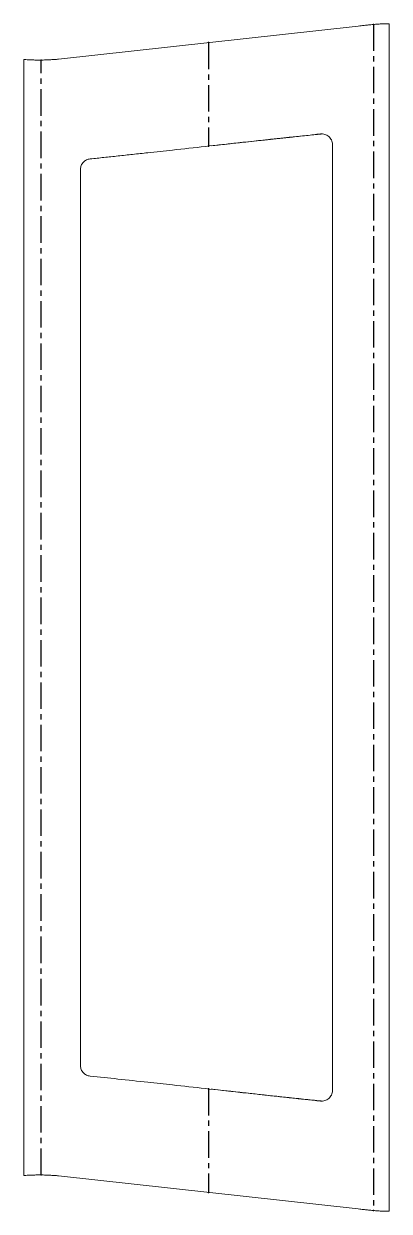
# Model space of a CAD drawing. Header units: millimetres. Extents: x -205 to -30, y 0 to 570.
import ezdxf

# ---------------------------------------------------------------- set-up
doc = ezdxf.new("R2010")
doc.units = ezdxf.units.MM
doc.header["$PDSIZE"] = -1
doc.linetypes.add('CENTERX2', pattern=[20.32, 12.7, -2.54, 2.54, -2.54])

msp = doc.modelspace()

# ---------------------------------------------------------------- linework, layer by layer
at = {"color": 7, "linetype": 'Continuous', "lineweight": 15}
for p, q in [((-30, 0.26), (-30, 569.74)), ((-44.99, 568.6), (-188.68, 552.76)), ((-44.14, 568.72), (-44.99, 568.6)), ((-205.44, 552.59), (-205.44, 17.41)), ((-90.69, 513.93), (-90.4, 513.93)), ((-57.29, 511.92), (-57.29, 58.08)), ((-178.21, 499.95), (-178.21, 70.05)), ((-188.68, 17.24), (-44.99, 1.4)), ((-44.99, 1.4), (-44.14, 1.28))]:
    msp.add_line(p, q, dxfattribs=at)
at = {"color": 7, "linetype": 'CENTERX2'}
for p, q in [((-37.49, 569.41), (-37.49, 0.59)), ((-116.83, 560.68), (-116.83, 511.06)), ((-197.06, 17.66), (-197.06, 552.34)), ((-116.83, 58.95), (-116.83, 9.32))]:
    msp.add_line(p, q, dxfattribs=at)
at = {"color": 7, "linetype": 'Continuous', "lineweight": 15}
for points, knots in [([(-30, 569.74), (-30.28, 569.74), (-30.85, 569.74), (-31.7, 569.73), (-32.57, 569.7), (-33.45, 569.67), (-34.34, 569.63), (-35.25, 569.58), (-36.16, 569.51), (-37.16, 569.44), (-38.25, 569.34), (-39.69, 569.21), (-41.66, 569), (-43.23, 568.82), (-44.14, 568.72)], [0, 0, 0, 0, 0.059543, 0.119917, 0.18113, 0.243188, 0.306098, 0.369866, 0.434497, 0.499998, 0.580947, 0.666665, 0.806022, 1, 1, 1, 1]), ([(-188.68, 552.76), (-189.04, 552.73), (-189.76, 552.67), (-190.84, 552.59), (-191.91, 552.52), (-192.96, 552.46), (-194, 552.42), (-195.03, 552.38), (-196.05, 552.36), (-197.4, 552.33), (-199.11, 552.33), (-201.19, 552.38), (-203.31, 552.46), (-204.73, 552.55), (-205.44, 552.59)], [0, 0, 0, 0, 0.065052, 0.129365, 0.192944, 0.255793, 0.317917, 0.379324, 0.440017, 0.500004, 0.621762, 0.745649, 0.871713, 1, 1, 1, 1]), ([(-173.51, 504.92), (-171.33, 505.15), (-166.88, 505.62), (-160.1, 506.34), (-153.08, 507.09), (-144.36, 508.04), (-132.74, 509.31), (-117.98, 510.93), (-103.54, 512.52), (-94.34, 513.53), (-90.69, 513.93)], [0, 0, 0, 0, 0.079045, 0.160949, 0.245712, 0.333333, 0.476857, 0.666667, 0.867933, 1, 1, 1, 1]), ([(-90.4, 513.93), (-91.93, 513.76), (-95.44, 513.38), (-101.36, 512.74), (-108.2, 512), (-113.07, 511.47), (-115.52, 511.2)], [0, 0, 0, 0, 0.182626, 0.41844, 0.707443, 1, 1, 1, 1]), ([(-90.69, 513.93), (-85.86, 514.45), (-76.66, 515.45), (-67.45, 516.43), (-63.08, 516.89)], [0, 0, 0, 0, 0.524814, 1, 1, 1, 1]), ([(-62.73, 516.87), (-65.08, 516.62), (-70, 516.11), (-75.51, 515.52), (-79.28, 515.12), (-81.08, 514.93), (-82.91, 514.73), (-84.75, 514.54), (-86.62, 514.33), (-88.5, 514.13), (-89.77, 514), (-90.4, 513.93)], [0, 0, 0, 0, 0.25481, 0.533284, 0.597779, 0.663, 0.728948, 0.795621, 0.863021, 0.931148, 1, 1, 1, 1]), ([(-63.08, 516.89), (-62.34, 516.96), (-61.62, 516.9), (-60.25, 516.48), (-59.63, 516.15), (-58.51, 515.21), (-58.08, 514.65), (-57.46, 513.36), (-57.3, 512.67), (-57.29, 511.92)], [0, 0, 0, 0, 0.25, 0.25, 0.5, 0.5, 0.75, 0.75, 1, 1, 1, 1]), ([(-178.21, 499.95), (-178.2, 500.6), (-178.08, 501.21), (-177.6, 502.36), (-177.27, 502.87), (-176.39, 503.78), (-175.88, 504.14), (-174.75, 504.69), (-174.15, 504.86), (-173.51, 504.92)], [0, 0, 0, 0, 0.25, 0.25, 0.5, 0.5, 0.75, 0.75, 1, 1, 1, 1]), ([(-173.51, 65.08), (-174.16, 65.15), (-174.77, 65.32), (-175.89, 65.86), (-176.39, 66.22), (-177.26, 67.13), (-177.6, 67.64), (-178.08, 68.79), (-178.2, 69.4), (-178.21, 70.05)], [0, 0, 0, 0, 0.25, 0.25, 0.5, 0.5, 0.75, 0.75, 1, 1, 1, 1]), ([(-145.9, 62.13), (-150.7, 62.65), (-159.9, 63.64), (-169.1, 64.61), (-173.51, 65.08)], [0, 0, 0, 0, 0.521154, 1, 1, 1, 1]), ([(-63.08, 53.11), (-65.24, 53.34), (-69.65, 53.8), (-76.41, 54.53), (-83.45, 55.29), (-91.89, 56.21), (-103.54, 57.48), (-117.98, 59.07), (-132.73, 60.7), (-141.94, 61.7), (-145.9, 62.13)], [0, 0, 0, 0, 0.07815, 0.159755, 0.244816, 0.333333, 0.465397, 0.666667, 0.85647, 1, 1, 1, 1]), ([(-115.54, 58.8), (-115.33, 58.78), (-113.36, 58.57), (-109.8, 58.18), (-105.02, 57.66), (-100.75, 57.2), (-95.83, 56.66), (-89.1, 55.93), (-80.55, 55.02), (-71.42, 54.05), (-65.52, 53.43), (-62.69, 53.13)], [0, 0, 0, 0, 0.011792, 0.111817, 0.202248, 0.283086, 0.354329, 0.481398, 0.665211, 0.839458, 1, 1, 1, 1]), ([(-57.29, 58.08), (-57.3, 57.34), (-57.46, 56.64), (-58.08, 55.35), (-58.51, 54.79), (-59.62, 53.86), (-60.25, 53.52), (-61.64, 53.1), (-62.35, 53.04), (-63.08, 53.11)], [0, 0, 0, 0, 0.25, 0.25, 0.5, 0.5, 0.75, 0.75, 1, 1, 1, 1]), ([(-205.44, 17.41), (-205.08, 17.43), (-204.37, 17.48), (-203.31, 17.53), (-202.25, 17.58), (-201.2, 17.62), (-200.15, 17.64), (-199.11, 17.66), (-198.08, 17.67), (-196.73, 17.66), (-195.02, 17.62), (-192.96, 17.54), (-190.84, 17.42), (-189.41, 17.3), (-188.68, 17.24)], [0, 0, 0, 0, 0.0641, 0.127732, 0.1909, 0.253612, 0.315871, 0.377686, 0.439061, 0.500003, 0.620188, 0.743554, 0.870144, 1, 1, 1, 1]), ([(-44.14, 1.28), (-43.41, 1.2), (-42.05, 1.04), (-40.14, 0.84), (-38.52, 0.68), (-36.92, 0.54), (-35.27, 0.42), (-33.48, 0.33), (-31.73, 0.27), (-30.57, 0.26), (-30, 0.26)], [0, 0, 0, 0, 0.1550981, 0.2901272, 0.4050929, 0.5000042, 0.6292435, 0.7556237, 0.8791922, 1, 1, 1, 1])]:
    msp.add_open_spline(points, degree=3, knots=knots, dxfattribs=at)
at = {"color": 7, "linetype": 'Continuous'}
for p in [(-37.49, 569.41), (-116.83, 560.68), (-197.06, 552.34), (-116.83, 511.06), (-116.83, 58.95), (-197.06, 17.66), (-116.83, 9.32), (-37.49, 0.59)]:
    msp.add_point(p, dxfattribs=at)

doc.saveas('drawing.dxf')
